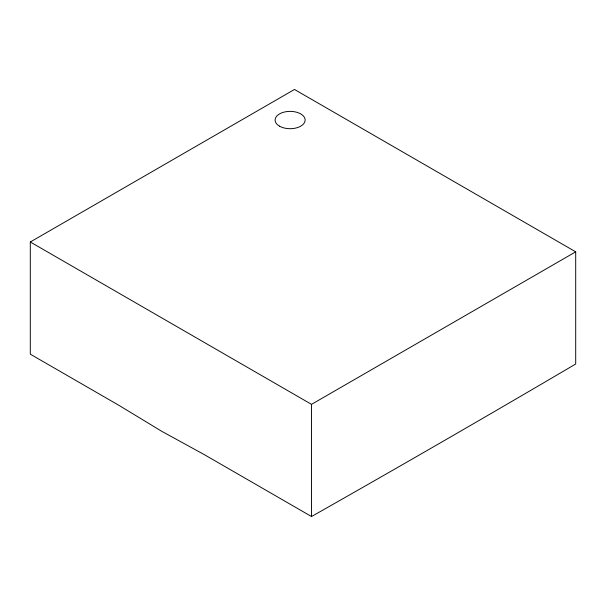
<?xml version="1.0" encoding="UTF-8"?>
<svg xmlns="http://www.w3.org/2000/svg" width="606" height="606" viewBox="0 0 606 606"><rect width="100%" height="100%" fill="white"/><g stroke="black" fill="none" stroke-linecap="round" stroke-linejoin="round"><path stroke-width="0.91" d="M30.3 241.991L294.478 89.468L575.7 251.831L575.7 364.009C488.019 415.572 400.021 466.393 311.522 516.532L204.472 454.727L161.635 431.245L119.253 405.528L30.3 354.169L30.3 241.991L311.522 404.353L575.7 251.831M311.522 404.353L311.522 516.532M279.51 126.169A15.006 8.658 0 0 0 304.613 122.283A15.006 8.658 0 0 0 286.237 111.671A15.006 8.658 0 0 0 279.51 126.169"/></g></svg>
